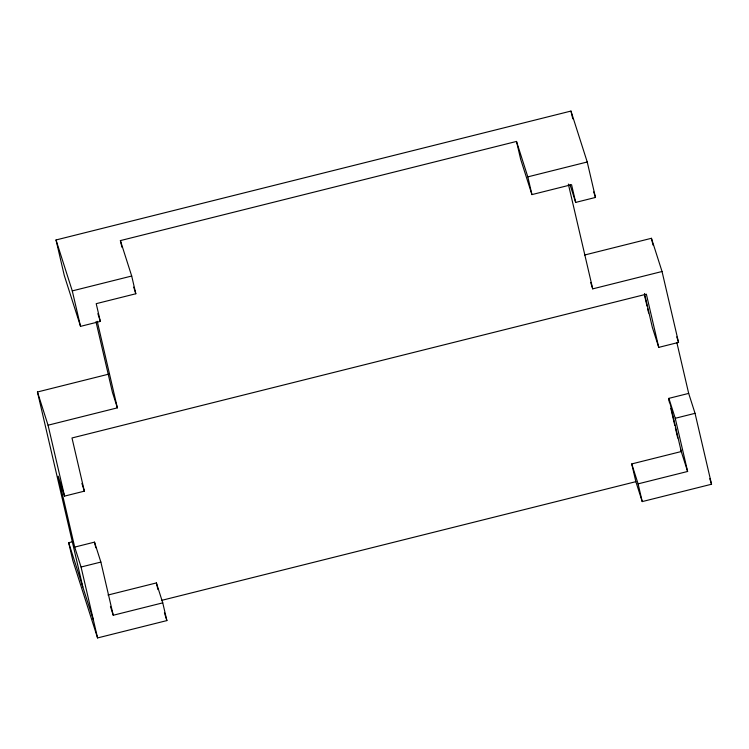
<?xml version="1.0" encoding="UTF-8"?>
<svg xmlns="http://www.w3.org/2000/svg" width="749" height="749" viewBox="0 0 749 749"><rect width="100%" height="100%" fill="white"/><g stroke="black" fill="none" stroke-linecap="round" stroke-linejoin="round"><path stroke-width="1.12" d="M575.681 202.408L571.553 184.675L531.94 194.6L527.82 176.867L516.501 141.439L120.383 240.598L131.702 276.025L135.822 293.758L96.209 303.673L100.338 321.396L80.536 326.358L64.264 275.426L56.016 239.97L570.963 111.067L587.235 161.99L595.483 197.446L575.681 202.408L570.026 184.694M56.016 239.97L72.279 290.902L131.702 276.025M527.82 176.867L587.235 161.99M82.83 586.991L37.45 391.989L108.951 374.088M584.473 255.053L651.433 238.294L662.041 271.503L678.547 342.415L658.745 347.377L652.37 327.444L644.477 293.496M37.45 391.989L48.058 425.198L117.378 407.849L97.239 321.284M590.689 282.485L592.721 288.861L662.041 271.503M108.006 595.034L156.391 582.928L162.758 602.851L166.887 620.584L97.567 637.933L81.061 567.021L74.694 547.098L58.197 476.186L64.564 496.11L84.365 491.157L71.988 437.968L646.368 294.188L658.745 347.377M97.567 637.933L72.803 560.439L68.683 542.707L73.224 541.574M74.694 547.098L94.505 542.136L100.872 562.068L113.249 615.247L162.758 602.851M668.876 398.356L688.677 393.403L695.044 413.326L711.55 484.238L642.23 501.587L635.864 481.663L631.735 463.931L681.253 451.544L668.876 398.356L675.242 418.288L687.619 471.467L638.101 483.863L631.735 463.931M81.061 567.021L100.872 562.068M675.242 418.288L695.044 413.326M161.653 600.37L635.864 481.663M676.778 336.881L678.547 342.415M709.78 478.705L711.55 484.238M680.541 449.325L687.619 471.467M593.723 191.913L595.483 197.446M531.94 194.6L520.63 159.172L516.501 141.439M133.706 287.11L135.822 293.758M97.866 313.644L100.338 321.396M117.378 407.849L112.434 392.345L95.994 321.724M164.415 612.832L166.887 620.584M81.894 483.405L84.365 491.157M110.421 606.39L113.249 615.247M68.683 542.707L93.438 620.209M676.899 342.752L688.677 393.403M651.433 238.294L653.016 245.092M644.402 294.834L647.042 306.201M647.576 308.476L648.634 313.016M668.726 399.386L669.522 402.793M670.842 408.477L674.812 425.516M675.345 427.791L677.723 438.025M570.963 111.067L572.77 118.819M568.341 184.067L592.721 288.861M638.101 483.863L642.23 501.587M120.383 240.598L121.928 247.245M156.391 582.928L157.945 589.575M72.279 290.902L80.536 326.358M94.505 542.136L95.816 547.791M48.058 425.198L64.564 496.11"/></g></svg>
